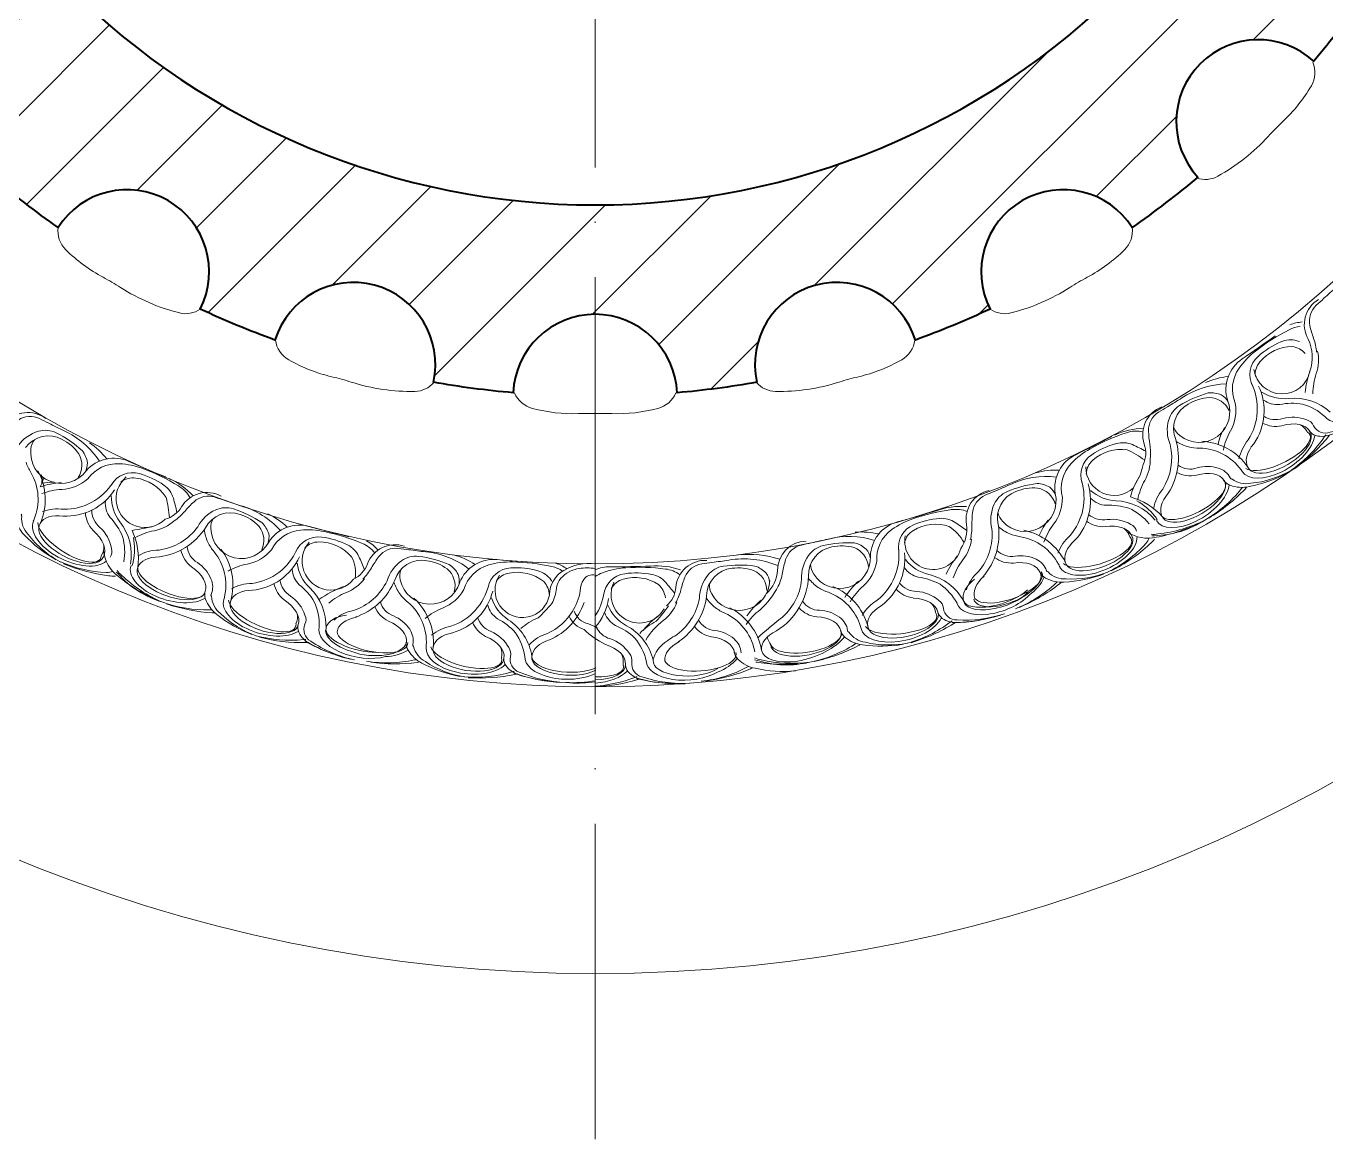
# Model space of a CAD drawing. Header units: millimetres. Extents: x 542654 to 551203, y 315718 to 321804.
# Drawn here: x 546216.9 to 546574, y 319165.1 to 319470.8 of the extents above; entities that cross this region are included whole.
import ezdxf

# ---------------------------------------------------------------- set-up
doc = ezdxf.new("R2010")
doc.units = ezdxf.units.MM
doc.linetypes.add('ACAD_ISO04W100', pattern=[30, 24, -3, 0, -3])
doc.layers.add('cad-block.com', color=250, linetype='Continuous')

msp = doc.modelspace()

# ---------------------------------------------------------------- hatches: boundary and pattern name
at = {"layer": 'cad-block.com', "lineweight": 15, "true_color": 0x000000}
h = msp.add_hatch(dxfattribs=at)
h.set_pattern_fill('ANSI31', color=18, scale=150, style=0)
h.set_pattern_definition([(45, (-1126099.823, -80341.507), (-13.25825215, 13.25825215), [])])
edge = h.paths.add_edge_path()
edge.add_arc((546630.89, 319626.77), 22.54, 180, 267.4934)
edge.add_arc((546370.37, 319627.14), 260.54, 350.0929, 354.9598, ccw=False)
edge.add_arc((546622.11, 319560.32), 22.54, 77.4026, 252.7016)
edge.add_arc((546369.93, 319628.13), 261.23, 335.0549, 340.0042, ccw=False)
edge.add_arc((546596.02, 319498.15), 22.54, 61.4709, 238.5379)
edge.add_arc((546373.41, 319626.62), 257.43, 319.9958, 324.9905, ccw=False)
edge.add_arc((546555.37, 319444.52), 22.54, 47.4916, 222.4785)
edge.add_arc((546373.22, 319626.77), 257.67, 304.9273, 309.9719, ccw=False)
edge.add_arc((546501.79, 319403.31), 22.54, 32.764, 207.0672)
edge.add_arc((546373.22, 319626.77), 257.67, 289.958, 294.9039, ccw=False)
edge.add_arc((546439.65, 319377.86), 22.54, 17.3263, 192.5624)
edge.add_arc((546373.22, 319626.77), 257.67, 275.0131, 279.9308, ccw=False)
edge.add_arc((546373.22, 319369.1), 22.54, 2.5066, 90)
edge.add_arc((546373.22, 319369.1), 22.54, 90, 177.4934)
edge.add_arc((546373.22, 319626.77), 257.67, 260.0692, 264.9869, ccw=False)
edge.add_arc((546306.78, 319377.86), 22.54, 347.4376, 522.6737)
edge.add_arc((546373.22, 319626.77), 257.67, 245.0961, 250.042, ccw=False)
edge.add_arc((546244.64, 319403.31), 22.54, 332.9328, 507.236)
edge.add_arc((546373.22, 319626.77), 257.67, 230.0281, 235.0727, ccw=False)
edge.add_arc((546191.06, 319444.52), 22.54, 317.5215, 492.5084)
edge.add_arc((546373.02, 319626.62), 257.43, 215.0095, 220.0042, ccw=False)
edge.add_arc((546150.41, 319498.15), 22.54, 301.4621, 478.5291)
edge.add_arc((546376.5, 319628.13), 261.23, 199.9958, 204.9451, ccw=False)
edge.add_arc((546124.32, 319560.32), 22.54, 287.2984, 462.5974)
edge.add_arc((546376.06, 319627.14), 260.54, 185.0402, 189.9071, ccw=False)
edge.add_arc((546115.54, 319626.77), 22.54, 272.5066, 360)
edge.add_arc((546115.54, 319626.77), 22.54, 0, 87.4934)
edge.add_arc((546376.06, 319626.4), 260.54, 170.0929, 174.9598, ccw=False)
edge.add_arc((546124.32, 319693.22), 22.54, 257.4026, 432.7016)
edge.add_arc((546376.5, 319625.41), 261.23, 155.0549, 160.0042, ccw=False)
edge.add_arc((546150.41, 319755.38), 22.54, 241.4709, 418.5379)
edge.add_arc((546373.02, 319626.92), 257.43, 139.9958, 144.9905, ccw=False)
edge.add_arc((546191.06, 319809.02), 22.54, 227.4916, 402.4785)
edge.add_arc((546373.22, 319626.77), 257.67, 124.9273, 129.9719, ccw=False)
edge.add_arc((546244.64, 319850.23), 22.54, 212.764, 387.0672)
edge.add_arc((546373.22, 319626.77), 257.67, 109.958, 114.9039, ccw=False)
edge.add_arc((546306.78, 319875.68), 22.54, 197.3263, 372.5624)
edge.add_arc((546373.22, 319626.77), 257.67, 95.0131, 99.9308, ccw=False)
edge.add_arc((546373.22, 319884.44), 22.54, 182.5066, 270)
edge.add_arc((546373.22, 319884.44), 22.54, 270, 357.4934)
edge.add_arc((546373.22, 319626.77), 257.67, 80.0692, 84.9869, ccw=False)
edge.add_arc((546439.65, 319875.68), 22.54, 167.4376, 342.6737)
edge.add_arc((546373.22, 319626.77), 257.67, 65.0961, 70.042, ccw=False)
edge.add_arc((546501.79, 319850.23), 22.54, 152.9328, 327.236)
edge.add_arc((546373.22, 319626.77), 257.67, 50.0281, 55.0727, ccw=False)
edge.add_arc((546555.37, 319809.02), 22.54, 137.5215, 312.5084)
edge.add_arc((546373.41, 319626.92), 257.43, 35.0095, 40.0042, ccw=False)
edge.add_arc((546596.02, 319755.38), 22.54, 121.4621, 298.5291)
edge.add_arc((546369.93, 319625.41), 261.23, 19.9958, 24.9451, ccw=False)
edge.add_arc((546622.11, 319693.22), 22.54, 107.2984, 282.5974)
edge.add_arc((546370.37, 319626.4), 260.54, 5.0402, 9.9071, ccw=False)
edge.add_arc((546630.89, 319626.77), 22.54, 92.5066, 180)
edge = h.paths.add_edge_path(flags=17)
edge.add_arc((546373.22, 319626.77), 205.1, 180, 270)
edge.add_arc((546373.22, 319626.77), 205.1, 270, 360)
edge.add_arc((546373.22, 319626.77), 205.1, 0, 90)
edge.add_arc((546373.22, 319626.77), 205.1, 90, 180)

# ---------------------------------------------------------------- linework, layer by layer
at = {"layer": 'cad-block.com', "color": 18, "linetype": 'ACAD_ISO04W100', "lineweight": 15, "ltscale": 5, "true_color": 0x000000}
msp.add_lwpolyline([(546373.22, 319852.12), (546373.22, 319165.14)], dxfattribs=at)
at = {"layer": 'cad-block.com', "color": 18, "lineweight": 40, "true_color": 0x000000}
for points in [[(546168.12, 319626.77, 0.414214), (546373.22, 319421.67, 0.414214), (546578.31, 319626.77, 0.414214), (546373.22, 319831.87, 0.414214), (546168.12, 319626.77)], [(546608.35, 319626.77, 0.401457), (546629.9, 319604.25, -0.021239), (546627.02, 319582.32, 0.959795), (546615.41, 319538.8, -0.021599), (546606.79, 319517.96, 0.974726), (546584.26, 319478.93, -0.021797), (546570.6, 319461.13, 0.957182), (546538.75, 319429.3, -0.022015), (546520.74, 319415.51, 0.951482), (546481.72, 319393.06, -0.021584), (546461.17, 319384.57, 0.959268), (546417.65, 319372.96, -0.021461), (546395.73, 319370.08, 0.401457), (546373.22, 319391.63, 0.401457), (546350.7, 319370.08, -0.021461), (546328.78, 319372.96, 0.959268), (546285.26, 319384.57, -0.021584), (546264.71, 319393.06, 0.951482), (546225.69, 319415.51, -0.022015), (546207.68, 319429.3, 0.957182)]]:
    msp.add_lwpolyline(points, format="xyb", dxfattribs=at)
at = {"layer": 'cad-block.com', "color": 18, "lineweight": 15, "true_color": 0x000000}
for points in [[(546570.39, 319460.89, -0.235986), (546569.95, 319454.4, -0.07141), (546562.01, 319444.46, 0.018971), (546558.11, 319440.5, -0.08082), (546544.25, 319429.55, -0.218698), (546538.51, 319429.1, 4.897117)], [(546225.69, 319415.51, 0.235986), (546227.79, 319409.36, 0.07141), (546238.04, 319401.8, -0.018971), (546242.84, 319398.99, 0.08082), (546259.06, 319392, 0.218698), (546264.71, 319393.06, -4.897117)], [(546520.74, 319415.51, -0.235986), (546518.64, 319409.36, -0.07141), (546508.39, 319401.8, 0.018971), (546503.6, 319398.99, -0.08082), (546487.38, 319392, -0.218698), (546481.72, 319393.06, 4.897117)], [(546588.15, 319405.2, 0.14286), (546576.87, 319399.19, -0.003114), (546573.41, 319396.03, 0.001263), (546571.31, 319394.13, 0.269297), (546569.54, 319388.53, 0.032055), (546570.57, 319384.99, -0.066973), (546571.4, 319381.2, -14.793123)], [(546569.57, 319376.04, 0.194003), (546569.05, 319384.83, -0.402427), (546571.9, 319395.73, 0.069687)], [(546549.04, 319367.22, -0.258136), (546550.1, 319376.83, -0.074156), (546554.62, 319381.55, -0.047841), (546563.84, 319387.39, -0.095913), (546566.92, 319388.26, -0.095913)], [(546567.42, 319389.52, 0.075703), (546564.07, 319388.75)], [(546285.39, 319384.52, 0.235986), (546289.02, 319379.13, 0.07141), (546300.87, 319374.48, -0.018971), (546306.23, 319373.01, 0.08082), (546323.71, 319370.45, 0.218698), (546328.9, 319372.94, -4.897117)], [(546461.04, 319384.52, -0.235986), (546457.41, 319379.13, -0.07141), (546445.56, 319374.48, 0.018971), (546440.2, 319373.01, -0.08082), (546422.72, 319370.45, -0.218698), (546417.53, 319372.94, 4.897117)], [(546546.93, 319368.03, -0.330572), (546550.93, 319379.38, 0.00887), (546560.02, 319385.74, -0.170453)], [(546566.71, 319384.14, 0.034218), (546565.95, 319384.39, 0.168169), (546561.55, 319384.05, 0.080639), (546555.31, 319380.03, 0.343741), (546553.86, 319371.86)], [(546568.27, 319380.84, 0.174124), (546564.7, 319382.79, 0.216881), (546555.83, 319378.58, 0.210677), (546554.56, 319374.54, 0.004601)], [(546571.64, 319381.52, -0.137047), (546571.3, 319375.34, 0.081294), (546570.37, 319369.8)], [(546547.12, 319374.53, 0.081084), (546540.84, 319372.86, 0.380747)], [(546351.08, 319370.05, 0.235986), (546355.98, 319365.77, 0.07141), (546368.63, 319364.36, -0.015641), (546373.22, 319364.36, -0.015641)], [(546395.35, 319370.05, -0.235986), (546390.45, 319365.77, -0.07141), (546377.8, 319364.36, 0.015641), (546373.22, 319364.36, 0.015641)], [(546546.6, 319372.51, 0.14286), (546534.4, 319368.68, -0.003114), (546530.41, 319366.21, 0.001263), (546528, 319364.74, 0.269297), (546525.22, 319359.56, 0.032055), (546525.58, 319355.9, -0.066973), (546525.69, 319352.01, -14.793123)], [(546531.15, 319355.84, -0.167679), (546530.77, 319362.63, -0.185084), (546533.7, 319366.55, -0.066584), (546541.63, 319370.04, -0.127223), (546545.21, 319369.49, -0.13935), (546547.05, 319367.61, -1.947991)], [(546553.52, 319372.6, 0.042276), (546553.52, 319372.6, -0.260309), (546552.63, 319357.19, 0.123631), (546550.07, 319351.92)], [(546555.47, 319371.91, -0.266872), (546554.13, 319356.08), (546554.13, 319356.08)], [(546532.69, 319357.27, -0.381697), (546536.12, 319366.97, -0.122512), (546541.93, 319368.78, -0.285423), (546547.34, 319365.19, -0.437676)], [(546549.04, 319367.22, -0.172942), (546547.72, 319359.61, 0.080911), (546545.79, 319354.36)], [(546567.53, 319366.97, 0.097391), (546561.26, 319366.84, -0.177785), (546556.81, 319368.08, -52748.141496)], [(546575.14, 319364.78, 0.211881), (546563.73, 319368.5, 0.145453)], [(546573.63, 319363.57, 0.115094), (546567.53, 319366.97, 0.113469)], [(546567.53, 319366.97, 0.000004), (546567.53, 319366.97, 0.000004)], [(546569.33, 319368.62, 0.000004), (546569.33, 319368.62, 0.000004)], [(546206.15, 319359, 0.191456), (546211.11, 319361.71, -0.402427), (546222.31, 319363, 0.069687)], [(546237.03, 319351.29, 0.14286), (546227.33, 319359.63, -0.003114), (546223.13, 319361.71, 0.001263), (546220.6, 319362.98, 0.269297), (546214.74, 319362.6, 0.032055), (546211.82, 319360.35, -0.066973), (546208.58, 319358.21, -14.793123)], [(546523.74, 319350.37, 0.191456), (546524.05, 319356.01, -0.402427), (546528.87, 319366.2, 0.069687)], [(546568.69, 319362.64, 0.167244), (546562.1, 319363.01, -0.221723), (546556.85, 319363.64, -0.21466)], [(546570.55, 319361.03, 0.37953), (546575.14, 319359.24, 0.093177), (546586.88, 319365.08)], [(546214.72, 319355.59, -0.167679), (546220.29, 319359.51, -0.185084), (546225.15, 319359.09, -0.066584), (546232.31, 319354.2, -0.127223), (546233.73, 319350.87, -0.13935), (546233.11, 319348.32, -1.947991)], [(546501.56, 319341.32, -0.258136), (546504.01, 319350.67, -0.074156), (546509.17, 319354.69, -0.047841), (546519.14, 319359.12, -0.127083), (546523.67, 319359.4, -0.095913)], [(546523.82, 319360.35, 0.105571), (546515.95, 319358.45, 0.829552)], [(546533.81, 319358.31, -0.148154), (546532.13, 319360.58, -0.438262)], [(546546.1, 319360.52, 0.090245), (546544.33, 319355.89)], [(546561.81, 319361.01, 0.165719), (546561.81, 319361.01, -0.184944), (546556.54, 319361.79)], [(546568.92, 319359.21, 0.150462), (546566.94, 319361.3, -1140.797871)], [(546568.69, 319362.64, -0.243056), (546570.55, 319361.03, -0.467619)], [(546569.36, 319359.66, 0.154889), (546571.15, 319358.31, 0.162419), (546575.69, 319358.72, 0.070806), (546583.52, 319362.83, 0.039582)], [(546569.45, 319359.61, 0.0002), (546569.45, 319359.61, 0.0002)], [(546216.75, 319355.04, -0.381697), (546226.79, 319357.26, -0.122512), (546231.4, 319353.29, -0.285423), (546231.21, 319346.79, -0.437676)], [(546218.22, 319354.64, -0.148154), (546219.25, 319357.27, -0.438262)], [(546239.03, 319351.92, 0.081084), (546234.29, 319356.36, 0.380747)], [(546499.6, 319342.43, -0.330572), (546505.21, 319353.07, 0.00887), (546515.12, 319358.04, -0.170453)], [(546524.44, 319354.03, 0.014065), (546520.79, 319355.84, 0.168169), (546516.39, 319356.14, 0.080639), (546509.63, 319353.08, 0.343741), (546507, 319345.21)], [(546531.15, 319355.84, -0.203444), (546529.13, 319343.64, 0.142365), (546526.65, 319338.26)], [(546532.69, 319357.27, -0.220912), (546530.62, 319342.51), (546530.62, 319342.51)], [(546552.53, 319349.63, 0.231733), (546539.9, 319356.77, -0.066571), (546539.9, 319356.77)], [(546573.95, 319358.53, -0.024119), (546573.57, 319358.03, -0.09277), (546564.27, 319348.72)], [(546575.1, 319358.62, -0.020284), (546574.61, 319358, -0.065325), (546565.27, 319349.22, -0.065451)], [(546524.17, 319351.55, 0.050218), (546519.32, 319354.45, 0.216881), (546509.93, 319351.57, 0.210677), (546508.09, 319347.75, 0.004601)], [(546550.65, 319348.9, 0.234103), (546539.25, 319354.88, -0.067828), (546536.17, 319355.25, -0.067828)], [(546219.13, 319335.38, 0.234103), (546218.18, 319348.21, -0.067828), (546216.87, 319351.03, -0.067828)], [(546220.74, 319334.16, 0.231733), (546220.13, 319348.67, -0.066571), (546220.13, 319348.67)], [(546233.41, 319348.64, -0.330572), (546245.15, 319351.24, 0.00887), (546255.36, 319346.89, -0.170453)], [(546233.83, 319346.42, -0.258136), (546242.55, 319350.6, -0.074156), (546248.94, 319349.26, -0.047841), (546258.77, 319344.51, -0.127083), (546261.92, 319341.24, -0.095913)], [(546500.73, 319348.84, 0.081084), (546494.28, 319348.1, 0.380747)], [(546525.69, 319352.04, -0.137047), (546524.21, 319346.03, 0.081294), (546522.27, 319340.76)], [(546544.37, 319349.39, 0.150244), (546538.58, 319349.43, -0.25156), (546533.36, 319350.23, -0.21133)], [(546544.37, 319349.39, -0.207831), (546547.69, 319346.68, -0.467619)], [(546547.69, 319346.68, 0.375012), (546548.13, 319346.41, 0.214877), (546553.33, 319345.23, 0.107511), (546564.36, 319348.77, 0.071007)], [(546551, 319348.39, 0.076886), (546550.65, 319348.9, 0.711485)], [(546226.59, 319345.38, 0.07743), (546220.77, 319344.22)], [(546221.17, 319345.17, 0.120962), (546221.08, 319347.58, -1.326627)], [(546221.17, 319345.17, -0.07015), (546224.58, 319345.51, -19.622148)], [(546233.83, 319346.42, -0.172942), (546226.67, 319343.52, 0.080911), (546221.2, 319342.38)], [(546240.77, 319345.46, 0.042276), (546240.77, 319345.46, -0.260309), (546227.22, 319338.08, 0.123631), (546221.38, 319337.46)], [(546258.32, 319337.19, 0.014065), (546257.34, 319341.14, 0.168169), (546254.73, 319344.7, 0.080639), (546248.02, 319347.87, 0.343741), (546240.32, 319344.78)], [(546256.26, 319335.79, 0.050218), (546255.33, 319341.36, 0.216881), (546247.06, 319346.66, 0.210677), (546242.96, 319345.6, 0.004601)], [(546262.74, 319341.74, 0.105571), (546256.2, 319346.51, 0.829552)], [(546499.91, 319346.91, 0.14286), (546487.29, 319344.9, -0.003114), (546482.98, 319343.04, 0.001263), (546480.38, 319341.93, 0.269297), (546476.88, 319337.22, 0.032055), (546476.7, 319333.54, -0.066973), (546476.25, 319329.68, -14.793123)], [(546482.21, 319332.67, -0.167679), (546482.82, 319339.45, -0.185084), (546486.29, 319342.89, -0.066584), (546494.64, 319345.19, -0.127223), (546498.1, 319344.12, -0.13935), (546499.65, 319342, -1.947991)], [(546506.78, 319345.99, 0.042276), (546506.78, 319345.99, -0.260309), (546503.65, 319330.88, 0.123631), (546500.35, 319326.03)], [(546508.61, 319345.03, -0.266872), (546504.98, 319329.56), (546504.98, 319329.56)], [(546538.41, 319347.46, 0.132314), (546538.41, 319347.46, -0.187603), (546533.02, 319348.21)], [(546545.86, 319346.07, 0.160145), (546547.68, 319344.67, 0.142486), (546552.86, 319344.31, 0.07532), (546563.32, 319348.07, 0.065451)], [(546241.21, 319343.44, -0.266872), (546227.07, 319336.21), (546227.07, 319336.21)], [(546255.07, 319335.35, 0.191456), (546259.58, 319338.76, -0.402427), (546270.47, 319341.67, 0.069687)], [(546286.74, 319332.23, 0.14286), (546275.93, 319339.06, -0.003114), (546271.47, 319340.51, 0.001263), (546268.79, 319341.39, 0.269297), (546263.04, 319340.17, 0.032055), (546260.48, 319337.52, -0.066973), (546257.59, 319334.93, -14.793123)], [(546473.64, 319327.32, 0.193724), (546475.21, 319333.88, -0.402427), (546481.46, 319343.25, 0.069687)], [(546483.94, 319333.86, -0.381697), (546488.75, 319342.96, -0.122512), (546494.75, 319343.9, -0.285423), (546499.59, 319339.56, -0.437676)], [(546529.02, 319336.05, 0.145453), (546520.23, 319341.47, 0.145453)], [(546551.03, 319344.1, -0.020326), (546550.7, 319343.68, -0.093407), (546540.73, 319335.13)], [(546552.17, 319344.18, -0.01773), (546551.74, 319343.65, -0.065459), (546541.75, 319335.65, -0.065459)], [(546214.19, 319337.95, 0.160145), (546213.97, 319335.66, 0.142486), (546216.39, 319331.07, 0.07532), (546225.12, 319324.18, 0.065451)], [(546240.33, 319327.32, 0.167244), (546237.16, 319333.11, -0.221723), (546234.92, 319337.9, -0.21466)], [(546243.39, 319330.59, 0.097391), (546239.97, 319335.85, -0.177785), (546238.67, 319340.28, -52748.141496)], [(546264.04, 319333.23, -0.167679), (546268.98, 319337.92, -0.185084), (546273.85, 319338.21, -0.066584), (546281.65, 319334.42, -0.127223), (546283.54, 319331.33, -0.13935), (546283.3, 319328.72, -1.947991)], [(546450.55, 319323.75, -0.258136), (546454.69, 319332.49, -0.074156), (546460.5, 319335.48, -0.047841), (546471.12, 319337.99, -0.121634), (546475.39, 319337.51, -0.095913)], [(546475.2, 319338.84, 0.10758), (546466.97, 319337.68)], [(546501.56, 319341.32, -0.172942), (546499.15, 319333.98, 0.080911), (546496.47, 319329.07)], [(546519.82, 319338.37, 0.097391), (546513.59, 319339.17, -0.177785), (546509.38, 319341.04, -52748.141496)], [(546527.02, 319335.11, 0.211881), (546516.28, 319340.45, 0.145453)], [(546525.36, 319334.13, 0.115094), (546519.82, 319338.37, 0.113469)], [(546519.82, 319338.37, 0.000004), (546519.82, 319338.37, 0.000004)], [(546521.04, 319339.79, 0.000004), (546521.04, 319339.79, 0.000004)], [(546526.92, 319336.22, 0.091119), (546521.98, 319340.45, 0.091119)], [(546215.68, 319336.72, 0.375012), (546215.68, 319336.19, 0.214877), (546217.43, 319331.16, 0.107511), (546226.27, 319323.67, 0.071007)], [(546218.88, 319334.81, 0.076886), (546219.13, 319335.38, 0.711485)], [(546235.3, 319332.3, 0.165719), (546235.3, 319332.3, -0.184944), (546233.18, 319337.19)], [(546245.55, 319322.98, 0.211881), (546242.68, 319334.63, 0.145453)], [(546257.61, 319334.94, -0.137047), (546252.07, 319332.19, 0.081294), (546246.79, 319330.26)], [(546266.13, 319332.98, -0.381697), (546275.74, 319336.64, -0.122512), (546280.88, 319333.38, -0.285423), (546281.64, 319326.93, -0.437676)], [(546267.64, 319332.8, -0.148154), (546268.28, 319335.56, -0.438262)], [(546288.62, 319333.14, 0.081084), (546283.29, 319336.85, 0.380747)], [(546448.83, 319325.21, -0.330572), (546456.3, 319334.63, 0.00887), (546466.97, 319337.68, -0.170453)], [(546475.32, 319332.3, -0.013663), (546472.14, 319334.47, 0.168169), (546467.86, 319335.58, 0.080639), (546460.66, 319333.82, 0.343741), (546456.62, 319326.57)], [(546485.19, 319334.73, -0.148154), (546483.86, 319337.21, -0.438262)], [(546497.67, 319335.12, 0.06466), (546495.16, 319330.85)], [(546513.29, 319333.31, 0.165719), (546513.29, 319333.31, -0.184944), (546508.18, 319334.85)], [(546520.33, 319333.92, 0.167244), (546513.87, 319335.25, -0.221723), (546508.77, 319336.64, -0.21466)], [(546519.41, 319331.8, 0.19572), (546527.33, 319330.4, 0.063787), (546539.8, 319334.5, 0.065451)], [(546525.94, 319331.24, 0.084136), (546527.8, 319331.32, 0.090657), (546540.73, 319335.13)], [(546526.14, 319330.77, 0.018668), (546526.83, 319330.82, 0.138496), (546540.73, 319335.13)], [(546527.59, 319335.21, 0.086243), (546526.92, 319336.22)], [(546247.56, 319322.07, 0.145453), (546246.01, 319332.28, 0.145453)], [(546264.04, 319333.23, -0.203444), (546253.42, 319326.89, 0.142365), (546247.72, 319325.3)], [(546266.13, 319332.98, -0.220912), (546253.53, 319325.02), (546253.53, 319325.02)], [(546283.54, 319329.08, -0.330572), (546294.78, 319333.36, 0.00887), (546305.51, 319330.55, -0.170453)], [(546284.28, 319326.94, -0.258136), (546292.3, 319332.35, -0.074156), (546298.82, 319331.96, -0.047841), (546309.24, 319328.69, -0.121634), (546312.66, 319326.11, -0.095913)], [(546451.12, 319331.3, 0.081084), (546444.64, 319331.77, 0.380747)], [(546474.54, 319328.92, 0.125843), (546470.43, 319333.37, 0.216881), (546460.67, 319332.28, 0.210677), (546458.16, 319328.87, 0.004601)], [(546482.21, 319332.67, -0.203444), (546478.43, 319320.89, 0.142365), (546475.19, 319315.94)], [(546483.94, 319333.86, -0.220912), (546479.74, 319319.56), (546479.74, 319319.56)], [(546500.49, 319322.97, 0.234103), (546490.07, 319330.54, -0.067828), (546487.08, 319331.36, -0.067828)], [(546502.45, 319323.41, 0.231733), (546490.99, 319332.32, -0.066571), (546490.99, 319332.32)], [(546520.06, 319330.5, 0.150462), (546518.4, 319332.86, -1140.797871)], [(546520.33, 319333.92, -0.243056), (546521.94, 319332.06, -0.467619)], [(546520.64, 319330.82, 0.0002), (546520.64, 319330.82, 0.0002)], [(546237.54, 319325.31, 0.150462), (546238.26, 319328.1, -1140.797871)], [(546240.33, 319327.32, -0.243056), (546239.95, 319324.89, -0.467619)], [(546243.73, 319323.62, 0.115094), (546243.39, 319330.59, 0.113469)], [(546243.39, 319330.59, 0.000004), (546243.39, 319330.59, 0.000004)], [(546245.26, 319330.58, 0.000004), (546245.26, 319330.58, 0.000004)], [(546246.34, 319323.78, 0.091119), (546246.37, 319330.29, 0.091119)], [(546267.67, 319318.98, 0.150244), (546263.95, 319323.43, -0.25156), (546261.18, 319327.92, -0.21133)], [(546271.35, 319313.87, 0.234103), (546268.54, 319326.44, -0.067828), (546266.83, 319329.03, -0.067828)], [(546273.12, 319312.91, 0.231733), (546270.4, 319327.17, -0.066571), (546270.4, 319327.17)], [(546309.83, 319321.47, 0.012713), (546308.32, 319325.14, 0.168169), (546305.21, 319328.28, 0.080639), (546298.11, 319330.45, 0.343741), (546290.94, 319326.27)], [(546307.25, 319319.09, 0.164489), (546306.29, 319325.07, 0.216881), (546297.34, 319329.11, 0.210677), (546293.44, 319327.46, 0.004601)], [(546306.85, 319318.88, 0.191456), (546310.65, 319323.07, -0.402427), (546320.82, 319327.94, 0.069687)], [(546338.55, 319321.67, 0.14286), (546326.67, 319326.38, -0.003114), (546322.02, 319326.98, 0.001263), (546319.21, 319327.35, 0.269297), (546313.8, 319325.09, 0.032055), (546311.77, 319322.01, -0.066973), (546309.4, 319318.93, -14.793123)], [(546313.54, 319326.83, 0.106907), (546310.43, 319329.4)], [(546420.27, 319314.96, 0.20607), (546423.27, 319321.31, -0.402427), (546431.16, 319329.37, 0.069687)], [(546449.97, 319329.55, 0.14286), (546437.19, 319329.91, -0.003114), (546432.61, 319328.88, 0.001263), (546429.85, 319328.27, 0.269297), (546425.54, 319324.28, 0.032055), (546424.68, 319320.7, -0.066973), (546423.52, 319316.99, -14.793123)], [(546429.93, 319318.83, -0.167679), (546431.79, 319325.38, -0.185084), (546435.83, 319328.12, -0.066584), (546444.47, 319328.84, -0.127223), (546447.67, 319327.15, -0.13935), (546448.8, 319324.78, -1.947991)], [(546431.86, 319319.68, -0.381697), (546438.26, 319327.73, -0.122512), (546444.34, 319327.55, -0.285423), (546448.28, 319322.39, -0.437676)], [(546456.54, 319327.38, 0.042276), (546456.54, 319327.38, -0.260309), (546450.68, 319313.11, 0.123631), (546446.53, 319308.95)], [(546476.58, 319329.9, -0.137047), (546474.24, 319324.18, 0.081294), (546471.56, 319319.24)], [(546525.4, 319330.17, -0.075445), (546524.49, 319328.66, -0.09277), (546513.93, 319320.8)], [(546526.85, 319329.91, -0.0553), (546525.51, 319328.47, -0.065325), (546514.99, 319321.15, -0.065451)], [(546240.74, 319321.02, -0.075445), (546239, 319320.74, -0.09277), (546226.17, 319323.72)], [(546238.11, 319326.65, 0.19572), (546242.16, 319319.7, 0.063787), (546253.35, 319312.84, 0.065451)], [(546238.16, 319325.08, 0.0002), (546238.15, 319325.08, 0.0002)], [(546246, 319322.62, 0.086243), (546246.34, 319323.78)], [(546262.35, 319322.28, 0.132314), (546262.35, 319322.28, -0.187603), (546259.43, 319326.88)], [(546284.28, 319326.94, -0.172942), (546277.63, 319323.03, 0.080911), (546272.37, 319321.11)], [(546291.29, 319327.01, 0.042276), (546291.29, 319327.01, -0.260309), (546278.96, 319317.73, 0.123631), (546273.27, 319316.27)], [(546292.02, 319325.07, -0.266872), (546279.08, 319315.86), (546279.08, 319315.86)], [(546316.06, 319318.46, -0.167679), (546320.05, 319323.97, -0.185084), (546324.78, 319325.16, -0.066584), (546333.14, 319322.88, -0.127223), (546335.57, 319320.2, -0.13935), (546335.82, 319317.58, -1.947991)], [(546318.16, 319318.6, -0.381697), (546326.93, 319323.97, -0.122512), (546332.58, 319321.71, -0.285423), (546334.52, 319315.52, -0.437676)], [(546340.24, 319322.91, 0.081084), (546334.31, 319325.57, 0.380747)], [(546335.99, 319317.98, -0.330572), (546346.25, 319324.27, 0.00887), (546357.31, 319323.48, -0.170453)], [(546337.11, 319316.02, -0.258136), (546344, 319322.81, -0.074156), (546350.48, 319323.63, -0.047841), (546361.32, 319322.35, -0.095913), (546364.26, 319321.09, -0.095913)], [(546392.85, 319311.59, 0.191456), (546395.38, 319316.64, -0.402427), (546403.87, 319324.06, 0.069687)], [(546423.4, 319322.64, 0.138787), (546409.92, 319324.13, -0.003114), (546405.28, 319323.46, 0.001263), (546402.48, 319323.07, 0.269297), (546397.87, 319319.43, 0.032055), (546396.74, 319315.92, -0.066973), (546395.29, 319312.32, -14.793123)], [(546423.92, 319324.42, 0.089468), (546412.43, 319325.61, 0.380747)], [(546450.55, 319323.75, -0.172942), (546446.82, 319316.99, 0.080911), (546443.29, 319312.66)], [(546458.16, 319326.1, -0.266872), (546451.74, 319311.57), (546451.74, 319311.57)], [(546488.17, 319323.33, 0.132314), (546488.17, 319323.33, -0.187603), (546482.95, 319324.85)], [(546494.35, 319324.36, 0.150244), (546488.62, 319325.24, -0.25156), (546483.57, 319326.8, -0.21133)], [(546494.35, 319324.36, -0.207831), (546497.23, 319321.2, -0.467619)], [(546241.47, 319319.76, -0.0553), (546239.51, 319319.84, -0.065325), (546227.13, 319323.14, -0.065451)], [(546241.67, 319320.85, 0.018668), (546242.15, 319320.35, 0.138496), (546254.43, 319312.54)], [(546241.9, 319321.31, 0.084136), (546243.17, 319319.94, 0.090657), (546254.43, 319312.54)], [(546296.05, 319312.68, 0.097391), (546291.9, 319317.38, -0.177785), (546289.96, 319321.57, -52748.141496)], [(546319.68, 319318.7, -0.148154), (546319.8, 319321.52, -0.438262)], [(546361.49, 319318.02, 0.034218), (546361.07, 319318.69, 0.168169), (546357.43, 319321.2, 0.080639), (546350.06, 319322.02, 0.343741), (546343.78, 319316.59)], [(546360.63, 319314.48, 0.174124), (546359.09, 319318.25, 0.216881), (546349.55, 319320.56, 0.210677), (546346.01, 319318.22, 0.004601)], [(546360.63, 319314.66, -0.258272), (546364.57, 319321.28, -0.163631), (546373.22, 319323.07, 1.063729)], [(546361.32, 319312.18, 0.100511), (546362.57, 319316.33, -0.161914), (546363.81, 319319.14, -0.175038), (546368.86, 319321.83, -0.071203), (546373.22, 319321.83, 0.071203)], [(546365.44, 319321.75, 0.075703), (546362.36, 319323.26)], [(546368.27, 319312.64, 0.098759), (546369.06, 319315.73, -0.132207), (546370.06, 319318.77, -0.326934), (546373.22, 319319.95, -3.000673)], [(546373.22, 319321.44, -0.105415), (546377.33, 319322.3, 0.00887), (546388.43, 319322.47)], [(546373.22, 319319.64, -0.056337), (546375.22, 319320.66, -0.074156), (546381.6, 319322.03, -0.047841), (546392.51, 319321.68, -0.121634), (546396.51, 319320.11)], [(546395.09, 319315.09, -0.013663), (546392.58, 319318.01, 0.168169), (546388.74, 319320.2, 0.080639), (546381.32, 319320.39, 0.343741), (546375.53, 319314.44)], [(546396.67, 319321.43, 0.10758), (546388.43, 319322.47)], [(546401.83, 319313.65, -0.167679), (546404.19, 319320.03, -0.185084), (546408.43, 319322.45, -0.066584), (546417.1, 319322.49, -0.127223), (546420.16, 319320.56, -0.13935), (546421.1, 319318.1, -1.947991)], [(546403.81, 319314.35, -0.381697), (546410.82, 319321.87, -0.122512), (546416.87, 319321.22, -0.285423), (546420.4, 319315.77, -0.437676)], [(546433.25, 319320.3, -0.148154), (546432.39, 319322.99, -0.438262)], [(546467.95, 319317.48, 0.097391), (546461.98, 319319.42, -0.177785), (546458.18, 319322.03, -52748.141496)], [(546474.43, 319312.94, 0.211881), (546464.85, 319320.18, 0.145453)], [(546495.33, 319320.86, 0.160145), (546496.93, 319319.21, 0.142486), (546502, 319318.1, 0.07532), (546512.89, 319320.29, 0.065451)], [(546497.23, 319321.2, 0.375012), (546497.63, 319320.86, 0.214877), (546502.6, 319318.94, 0.107511), (546514.03, 319320.84, 0.071007)], [(546500.76, 319322.41, 0.076886), (546500.49, 319322.97, 0.711485)], [(546267.67, 319318.98, -0.207831), (546267.74, 319314.7, -0.467619)], [(546287.8, 319313.19, 0.165719), (546287.8, 319313.19, -0.184944), (546284.99, 319317.72)], [(546293.5, 319308.99, 0.167244), (546289.51, 319314.26, -0.221723), (546286.61, 319318.67, -0.21466)], [(546299.3, 319305.46, 0.211881), (546294.76, 319316.57, 0.145453)], [(546309.81, 319318.95, -0.137047), (546304.87, 319315.22, 0.081294), (546300.04, 319312.34)], [(546316.06, 319318.46, -0.203444), (546306.79, 319310.26, 0.142365), (546301.49, 319307.65)], [(546318.16, 319318.6, -0.220912), (546307.25, 319308.44), (546307.25, 319308.44)], [(546343.99, 319317.38, 0.042276), (546343.99, 319317.38, -0.260309), (546333.59, 319305.97, 0.123631), (546328.27, 319303.49)], [(546392.5, 319313.78, 0.174124), (546390.64, 319317.4, 0.216881), (546380.94, 319318.89, 0.210677), (546377.62, 319316.26, 0.004601)], [(546405.25, 319314.85, -0.148154), (546404.61, 319317.6, -0.438262)], [(546423.52, 319316.99, -0.093472), (546418.52, 319310.49, 0.080911), (546414.66, 319306.45)], [(546429.93, 319318.83, -0.203444), (546424.04, 319307.96, 0.026432), (546417.91, 319302.81)], [(546431.86, 319319.68, -0.248077), (546423, 319304.71), (546423, 319304.71)], [(546446.1, 319305.91, 0.234103), (546437.27, 319315.28, -0.067828), (546434.48, 319316.64, -0.067828)], [(546448.11, 319305.99, 0.231733), (546438.5, 319316.86, -0.066571), (546438.5, 319316.86)], [(546445.58, 319318.38, 0.07743), (546441.8, 319313.82)], [(546467.63, 319313.02, 0.167244), (546461.52, 319315.51, -0.221723), (546456.77, 319317.82, -0.21466)], [(546472.61, 319312.29, 0.115094), (546467.95, 319317.48, 0.113469)], [(546467.95, 319317.48, 0.000004), (546467.95, 319317.48, 0.000004)], [(546470.19, 319318.47, 0.000004), (546470.19, 319318.47, 0.000004)], [(546500.16, 319318.15, -0.020326), (546499.78, 319317.79, -0.093407), (546488.66, 319310.78)], [(546501.3, 319318.07, -0.01773), (546500.79, 319317.61, -0.065459), (546489.75, 319311.15, -0.065459)], [(546492.47, 319314.53, 0.129223), (546496.58, 319319.41, -1.651741)], [(546266.09, 319315.7, 0.160145), (546266.2, 319313.4, 0.142486), (546269.27, 319309.22, 0.07532), (546278.91, 319303.67, 0.065451)], [(546267.74, 319314.7, 0.375012), (546267.82, 319314.18, 0.214877), (546270.28, 319309.46, 0.107511), (546280.12, 319303.33, 0.071007)], [(546271.19, 319313.27, 0.076886), (546271.35, 319313.87, 0.711485)], [(546326.83, 319300.78, 0.234103), (546321.73, 319312.61, -0.067828), (546319.58, 319314.84, -0.067828)], [(546328.74, 319300.16, 0.231733), (546323.43, 319313.67, -0.066571), (546323.43, 319313.67)], [(546337.11, 319316.02, -0.172942), (546331.3, 319310.94, 0.080911), (546326.49, 319308.08)], [(546345.07, 319315.61, -0.266872), (546334.06, 319304.16), (546334.06, 319304.16)], [(546375.67, 319315.24), (546375.67, 319315.24, -0.110236), (546373.22, 319308.8, -0.110236)], [(546376.9, 319313.58, -0.139443), (546373.22, 319305.67, -0.139443)], [(546401.83, 319313.65, -0.203444), (546395.1, 319303.27, 0.053766), (546393.17, 319302.07)], [(546403.81, 319314.35, -0.220912), (546396.02, 319301.64), (546396.02, 319301.64)], [(546460.6, 319313.72, 0.165719), (546460.6, 319313.72, -0.184944), (546455.86, 319316.17)], [(546467.63, 319313.02, -0.243056), (546468.87, 319310.89, -0.467619)], [(546267.93, 319310.48, -0.020326), (546267.4, 319310.46, -0.093407), (546254.43, 319312.54)], [(546268.73, 319309.67, -0.01773), (546268.05, 319309.65, -0.065459), (546255.49, 319312.09, -0.065459)], [(546291.03, 319306.6, 0.150462), (546291.34, 319309.46, -1140.797871)], [(546297.4, 319305.83, 0.115094), (546296.05, 319312.68, 0.113469)], [(546296.05, 319312.68, 0.000004), (546296.05, 319312.68, 0.000004)], [(546298.47, 319312.38, 0.000004), (546298.47, 319312.38, 0.000004)], [(546316.42, 319307.38, 0.132314), (546316.42, 319307.38, -0.187603), (546312.7, 319311.36)], [(546322.26, 319305.12, 0.150244), (546317.78, 319308.8, -0.25156), (546314.23, 319312.71, -0.21133)], [(546351.31, 319304.17, 0.097391), (546346.36, 319308.03, -0.177785), (546343.69, 319311.79, -52748.141496)], [(546361.32, 319312.18, -0.02501), (546357.57, 319308.27, 0.086664), (546352.76, 319305.31)], [(546368.27, 319312.64, -0.195532), (546360.08, 319303.97, 0.142365), (546355.07, 319300.83)], [(546370.19, 319312.44, -0.205239), (546360.71, 319302.21), (546360.71, 319302.21)], [(546373.81, 319305.48, 0.068616), (546371.36, 319306.59, -0.25156), (546367.42, 319310.11)], [(546384.1, 319302.71, 0.097391), (546378.84, 319306.13, -0.177785), (546375.85, 319309.65, -52748.141496)], [(546393.38, 319311.55, -0.02501), (546389.98, 319307.33, 0.086664), (546385.45, 319303.97)], [(546395.67, 319312.45, -0.137047), (546391.92, 319307.53, 0.095998), (546387.14, 319302.16)], [(546416.94, 319299.51, 0.234103), (546408.86, 319309.54, -0.067828), (546406.19, 319311.11, -0.067828)], [(546418.95, 319299.43, 0.231733), (546410.22, 319311.02, -0.066571), (546410.22, 319311.02)], [(546434.06, 319308.55, 0.132314), (546434.06, 319308.55, -0.187603), (546429.21, 319311.01)], [(546440.33, 319308.42, 0.150244), (546434.86, 319310.35, -0.25156), (546430.19, 319312.81, -0.21133)], [(546466.74, 319309.7, 0.150462), (546465.54, 319312.32, -1140.797871)], [(546467.29, 319309.99, 0.154889), (546468.55, 319308.12, 0.162419), (546472.97, 319307.03, 0.070806), (546481.72, 319308.36, 0.039582)], [(546467.36, 319309.91, 0.0002), (546467.36, 319309.91, 0.0002)], [(546468.87, 319310.89, 0.37953), (546472.62, 319307.7, 0.093177), (546485.62, 319309.39)], [(546291.66, 319306.56, 0.154889), (546291.78, 319304.31, 0.162419), (546295.03, 319301.13, 0.070806), (546303.23, 319297.8, 0.039582)], [(546291.67, 319306.46, 0.0002), (546291.67, 319306.46, 0.0002)], [(546293.47, 319306.53, 0.37953), (546295.08, 319301.88, 0.093177), (546307.12, 319296.7)], [(546293.5, 319308.99, -0.243056), (546293.47, 319306.53, -0.467619)], [(546343.12, 319303.15, 0.165719), (546343.12, 319303.15, -0.184944), (546339.51, 319307.08)], [(546349.49, 319300.08, 0.167244), (546344.6, 319304.52, -0.221723), (546340.93, 319308.32, -0.21466)], [(546355.84, 319297.68, 0.211881), (546349.33, 319307.76, 0.145453)], [(546370.15, 319305.03, 0.132314), (546370.15, 319305.03, -0.187603), (546366.04, 319308.6)], [(546382.63, 319298.48, 0.167244), (546377.38, 319302.49, -0.221723), (546373.4, 319305.96, -0.21466)], [(546389.17, 319296.63, 0.211881), (546381.82, 319306.12, 0.145453)], [(546405.14, 319303.07, 0.132314), (546405.14, 319303.07, -0.187603), (546400.5, 319305.91)], [(546411.38, 319302.46, 0.150244), (546406.08, 319304.81, -0.25156), (546401.61, 319307.62, -0.21133)], [(546415.13, 319306.96, 0.000004), (546415.13, 319306.96, 0.000004)], [(546440.33, 319308.42, -0.207831), (546442.57, 319304.78, -0.467619)], [(546446.27, 319305.32, 0.076886), (546446.1, 319305.91, 0.711485)], [(546471.27, 319307.41, -0.024119), (546470.75, 319307.07, -0.09277), (546458.91, 319301.3)], [(546472.38, 319307.12, -0.020284), (546471.71, 319306.7, -0.065325), (546460.02, 319301.45, -0.065451)], [(546471.27, 319306.95, 0.018642), (546471.96, 319306.91, 0.065451), (546484.58, 319308.98, 0.065451)], [(546293.76, 319302.32, -0.024119), (546293.14, 319302.29, -0.09277), (546280.02, 319303.37)], [(546294.57, 319301.51, -0.020284), (546293.78, 319301.48, -0.065325), (546281.05, 319302.93, -0.065451)], [(546322.26, 319305.12, -0.207831), (546323.12, 319300.93, -0.467619)], [(546353.91, 319297.69, 0.115094), (546351.31, 319304.17, 0.113469)], [(546351.31, 319304.17, 0.000004), (546351.31, 319304.17, 0.000004)], [(546376.02, 319300.99), (546376.02, 319300.99, -0.072433), (546370.15, 319305.03, -0.116122)], [(546387.24, 319296.48, 0.115094), (546384.1, 319302.71, 0.113469)], [(546384.1, 319302.71, 0.000004), (546384.1, 319302.71, 0.000004)], [(546386.52, 319303.07, 0.000004), (546386.52, 319303.07, 0.000004)], [(546411.38, 319302.46, -0.207831), (546413.33, 319298.65, -0.467619)], [(546421.46, 319300.82, 0.00341), (546420.43, 319302.93, 0.145453)], [(546440.64, 319304.8, 0.160145), (546441.91, 319302.88, 0.142486), (546446.69, 319300.85, 0.07532), (546457.8, 319301, 0.065451)], [(546442.57, 319304.78, 0.375012), (546442.91, 319304.37, 0.214877), (546447.43, 319301.57, 0.107511), (546459.02, 319301.32, 0.071007)], [(546293.52, 319301.92, 0.018642), (546294.1, 319301.54, 0.065451), (546306.01, 319296.88, 0.065451)], [(546315.62, 319297.62, 0.118076), (546321.85, 319299.37, -0.25983)], [(546321.32, 319301.61, 0.160145), (546321.85, 319299.37, 0.142486), (546325.64, 319295.83, 0.07532), (546336.13, 319292.16, 0.065451)], [(546323.12, 319300.93, 0.375012), (546323.3, 319300.43, 0.214877), (546326.59, 319296.25, 0.107511), (546337.39, 319292.04, 0.071007)], [(546326.78, 319300.16, 0.076886), (546326.83, 319300.78, 0.711485)], [(546347.51, 319297.28, 0.150462), (546347.28, 319300.14, -1140.797871)], [(546349.49, 319300.08, -0.243056), (546349.92, 319297.66, -0.467619)], [(546411.41, 319298.83, 0.160145), (546412.52, 319296.81, 0.142486), (546417.13, 319294.41, 0.07532), (546428.22, 319293.69, 0.065451)], [(546417.06, 319298.9, 0.076886), (546416.94, 319299.51, 0.711485)], [(546444.89, 319301.25, -0.020326), (546444.45, 319300.96, -0.093407), (546432.22, 319296.13)], [(546446, 319300.96, -0.01773), (546445.41, 319300.59, -0.065459), (546433.37, 319296.28, -0.065459)], [(546324.09, 319296.81, -0.020326), (546323.57, 319296.7, -0.093407), (546310.44, 319296.34)], [(546325.03, 319296.16, -0.01773), (546324.36, 319296.02, -0.065459), (546311.56, 319296.1, -0.065459)], [(546348.13, 319297.35, 0.154889), (546348.67, 319295.16, 0.162419), (546352.45, 319292.63, 0.070806), (546361.12, 319290.88, 0.039582)], [(546348.17, 319297.25, 0.0002), (546348.16, 319297.25, 0.0002)], [(546349.92, 319297.66, 0.37953), (546352.36, 319293.38, 0.093177), (546365.15, 319290.51)], [(546380.9, 319295.52, 0.150462), (546380.43, 319298.36, -1140.797871)], [(546381.51, 319295.64, 0.154889), (546382.23, 319293.51, 0.162419), (546386.22, 319291.31, 0.070806), (546395.01, 319290.31, 0.039582)], [(546381.55, 319295.55, 0.0002), (546381.55, 319295.55, 0.0002)], [(546382.63, 319298.48, -0.243056), (546383.27, 319296.1, -0.467619)], [(546383.27, 319296.1, 0.37953), (546386.06, 319292.05, 0.093177), (546399.05, 319290.29)], [(546407, 319293.46, 0.129223), (546412.25, 319297.1, -1.651741)], [(546416.98, 319297.28, 0.084136), (546418.77, 319296.75, 0.090657), (546432.22, 319296.13)], [(546417.01, 319296.77, 0.018668), (546417.68, 319296.59, 0.138496), (546432.22, 319296.13)], [(546417.34, 319296.14, 0.018642), (546418.02, 319296.03, 0.063787), (546431.15, 319295.83, 0.065451)], [(546350.98, 319293.57, -0.024119), (546350.37, 319293.43, -0.09277), (546337.28, 319292.06)], [(546351.93, 319292.92, -0.020284), (546351.16, 319292.75, -0.065325), (546338.37, 319291.82, -0.065451)], [(546350.82, 319293.13, 0.018642), (546351.46, 319292.86, 0.065451), (546364.03, 319290.49, 0.065451)], [(546385.67, 319291.55, -0.020284), (546384.92, 319291.32, -0.065325), (546372.26, 319289.3, -0.065451)], [(546384.68, 319292.12, -0.024119), (546384.08, 319291.93, -0.078248), (546373.22, 319289.52, -0.078248)], [(546384.55, 319291.67, 0.018642), (546385.21, 319291.46, 0.065451), (546397.94, 319290.16, 0.065451)], [(546415.37, 319294.95, -0.020326), (546414.9, 319294.7, -0.093407), (546402.34, 319290.84)], [(546416.45, 319294.58, -0.01773), (546415.84, 319294.26, -0.065459), (546403.49, 319290.9, -0.065459)], [(546373.28, 319291, -0.057586), (546365.15, 319290.51)], [(546373.27, 319290.65, -0.035612), (546366.29, 319290.39)]]:
    msp.add_lwpolyline(points, format="xyb", dxfattribs=at)
for points in [[(546221.17, 319345.17), (546220.77, 319344.22)], [(546221.17, 319345.17), (546221.67, 319346.5)], [(546494.48, 319331.17), (546495.16, 319330.85)]]:
    msp.add_lwpolyline(points, dxfattribs=at)
for centre, radius, start, end in [((546373.22, 319626.77), 416.2, 180, 270), ((546373.22, 319626.77), 337.45, 180, 270), ((546373.22, 319626.77), 303.7, 180, 270), ((546373.22, 319626.77), 303.7, 270, 0), ((546373.22, 319626.77), 337.45, 270, 0), ((546373.22, 319626.77), 416.2, 270, 0), ((546561.9, 319377.58), 7.82, 188.1995, 348.6457), ((546591.52, 319367.96), 23.39, 160.3732, 174.689), ((546562.59, 319379.94), 11.5, 237.2287, 275.6677), ((546539.12, 319364.86), 8.43, 230.9754, 22.0817), ((546539.08, 319366.37), 11.5, 237.2309, 255.3126), ((546226.59, 319353.6), 8.43, 172.8749, 323.9812), ((546515.79, 319349.7), 7.82, 179.8184, 312.6085), ((546510.54, 319352.73), 13.41, 326.2601, 349.8329), ((546249.52, 319340.97), 7.9, 130.6144, 314.6234), ((546542.72, 319335.04), 23.39, 149.7202, 164.036), ((546251.79, 319341.64), 11.5, 179.1282, 217.5673), ((546491.4, 319340.43), 8.43, 222.5943, 13.7006), ((546516.82, 319351.93), 11.5, 228.8476, 267.2866), ((546226.58, 319447.22), 116.58, 279.5944, 282.4725), ((546277.2, 319334), 11.5, 187.5115, 205.5932), ((546276.07, 319332.99), 8.43, 181.256, 332.3623), ((546466.08, 319329.36), 7.82, 169.1654, 344.9246), ((546491.59, 319341.93), 11.5, 228.8498, 246.9315), ((546300.66, 319323.84), 7.94, 139.2642, 321.2954), ((546440.4, 319324.76), 8.43, 211.9413, 3.0476), ((546467.51, 319331.36), 11.5, 218.1946, 256.6336), ((546490.95, 319310.6), 23.39, 141.3391, 155.6549), ((546302.75, 319324.83), 11.5, 187.5093, 225.9483), ((546316.37, 319286), 33.27, 111.7175, 124.9038), ((546328.85, 319321.64), 11.5, 198.1645, 216.2462), ((546327.93, 319320.44), 8.43, 191.909, 343.0153), ((546353.23, 319315.87), 7.53, 146.9672, 349.3422), ((546385.4, 319314.66), 7.82, 154.0368, 329.796), ((546412.73, 319318.74), 8.43, 207.4658, 358.572), ((546440.86, 319326.2), 11.5, 218.1968, 236.2785), ((546355.66, 319317.36), 11.5, 198.1623, 236.6014), ((546413.3, 319320.14), 11.5, 213.7213, 231.8029), ((546434.08, 319295.39), 23.39, 130.6861, 145.0019), ((546387.3, 319316.22), 11.5, 203.066, 241.5051), ((546404.5, 319290.06), 23.39, 126.2105, 140.5264)]:
    msp.add_arc(centre, radius, start, end, dxfattribs=at)
at = {"layer": 'cad-block.com', "color": 18, "lineweight": 15, "true_color": 0x000000, "extrusion": (0, 0, -1)}
for centre, major_axis, ratio, start_param, end_param in [((546582.74, 319370.61), (9, 7.18), 0.522762, 0.808279, 3.172065), ((546561.14, 319354.36), (-8.49, -4.97), 0.469432, 3.083543, 6.341235), ((546560.69, 319354.63), (-9.68, -6.24), 0.522, 3.557014, 6.283897), ((546560.45, 319354.26), (-9.07, -4.29), 0.383363, 2.916296, 6.057889), ((546561.15, 319354.03), (8.49, 4.96), 0.612911, -0.044481, -0.044423), ((546537.49, 319341.01), (-8.75, -4.58), 0.397635, 3.024538, 6.166131), ((546537.63, 319340.78), (-8.49, -4.97), 0.45019, 3.081068, 6.34371), ((546537.18, 319341.06), (-9.7, -6.21), 0.522762, 3.543527, 6.313658), ((546229.3, 319329.88), (-10.36, 5.04), 0.523583, 3.345397, 6.262875), ((546228.85, 319329.89), (-8.44, 5.44), 0.383363, 2.916296, 6.057889), ((546229.31, 319329.35), (-8.7, 4.58), 0.469432, 3.083543, 6.341235), ((546511.66, 319326.83), (-9.13, -3.68), 0.469432, 3.083543, 6.341235), ((546511.25, 319327.17), (-10.54, -4.65), 0.523583, 3.345397, 6.262875), ((546510.95, 319326.83), (-9.6, -2.92), 0.383363, 2.916296, 6.057889), ((546511.62, 319326.51), (9.12, 3.67), 0.612911, -0.044481, -0.044423), ((546229.03, 319329.18), (8.7, -4.58), 0.612911, -0.044481, -0.044423), ((546256.66, 319319.08), (-11.01, 3.38), 0.522762, 3.543527, 6.313658), ((546256.74, 319318.56), (-9.28, 3.27), 0.45019, 3.081068, 6.34371), ((546256.83, 319318.81), (-9.15, 3.71), 0.397635, 3.024538, 6.166131), ((546486.42, 319316.83), (-9.13, -3.68), 0.45019, 3.081068, 6.34371), ((546486.65, 319317.27), (-9.32, -3.26), 0.397635, 3.024538, 6.166131), ((546282.21, 319309.92), (-11.02, 3.35), 0.522, 3.557014, 6.283897), ((546282.3, 319309.4), (-9.28, 3.27), 0.469432, 3.083543, 6.341235), ((546281.77, 319309.86), (-9.14, 4.15), 0.383363, 2.916296, 6.057889), ((546483.51, 319315.97), (10.85, 3.85), 0.522762, 0.808279, 3.172065), ((546483.81, 319315.86), (-9.38, -2.91), 0.39308, 3.786762, 6.283185), ((546483.89, 319315.6), (-9.4, -2.92), 0.45019, 3.7872, 6.34371), ((546457.1, 319307.78), (-9.98, -1.1), 0.383363, 2.916296, 6.057889), ((546457.8, 319307.65), (-9.65, -1.93), 0.469432, 3.083543, 6.341235), ((546457.7, 319307.34), (9.64, 1.93), 0.612911, -0.044481, -0.044423), ((546282.05, 319309.18), (9.27, -3.26), 0.612911, -0.044481, -0.044423), ((546308.66, 319303.43), (11.3, -2.22), 0.522762, 0.808279, 3.172065), ((546457.46, 319308.05), (-11.19, -2.74), 0.522, 3.557014, 6.283897), ((546308.79, 319302.92), (-9.57, 2.28), 0.45019, -1.452821, 0.060525), ((546308.85, 319303.18), (-9.55, 2.28), 0.39308, 4.151876, 6.283185), ((546312.02, 319302.95), (-9.68, 1.96), 0.397635, 3.024538, 6.166131), ((546430.81, 319302.89), (-11.77, -3.84), 0.471292, 3.717485, 6.349701), ((546431.09, 319302.75), (-9.77, -1.48), 0.397635, 3.024538, 6.166131), ((546431.14, 319302.48), (-9.65, -1.93), 0.45019, 3.081068, 6.34371), ((546311.6, 319302.68), (-9.82, 0.83), 0.482002, 3.225421, 5.233987), ((546338.23, 319298.9), (-11.45, 1.26), 0.522, 3.557014, 6.283897), ((546337.8, 319298.77), (-9.75, 2.39), 0.383363, 2.916296, 6.057889), ((546338.41, 319298.41), (-9.72, 1.49), 0.469432, 3.083543, 6.341235), ((546402.1, 319297.63), (-9.85, -0.71), 0.397635, 3.024538, 6.166131), ((546338.21, 319298.15), (9.72, -1.49), 0.612911, -0.044481, -0.044423), ((546365.42, 319297.41), (11.52, -0.1), 0.522762, 0.808279, 3.172065), ((546365.64, 319296.94), (-9.83, 0.48), 0.45019, 3.7872, 6.34371), ((546365.65, 319297.21), (-9.81, 0.48), 0.39308, 3.786762, 6.283185), ((546371.1, 319296.17), (-9.92, 1.55), 0.383363, 2.916296, 4.437995), ((546371.73, 319295.87), (-9.82, 0.66), 0.469432, 3.083543, 4.529229), ((546371.56, 319295.59), (9.81, -0.66), 0.612911, -0.044481, -0.044423), ((546398.73, 319297.19), (11.48, 0.89), 0.522762, 0.808279, 3.172065), ((546398.99, 319296.73), (-9.83, -0.37), 0.45019, 3.7872, 6.34371), ((546371.51, 319296.34), (-11.52, 0.27), 0.522, 3.557014, 4.551467)]:
    msp.add_ellipse(centre, major_axis=major_axis, ratio=ratio, start_param=start_param, end_param=end_param, dxfattribs=at)
at = {"layer": 'cad-block.com', "color": 18, "lineweight": 15, "true_color": 0x000000}
for centre, major_axis, ratio, start_param, end_param in [((546561.01, 319354.59), (-8.48, -4.96), 0.570546, 3.141593, 4.300206), ((546561.01, 319354.59), (-8.48, -4.96), 0.570546, -1.015776, 0), ((546537.49, 319341.01), (-8.48, -4.96), 0.570546, 3.141593, 4.287134), ((546537.49, 319341.01), (-8.48, -4.96), 0.570546, -1.015777, 0), ((546229.43, 319329.59), (-8.69, 4.58), 0.570546, -1.015776, 0), ((546229.43, 319329.59), (-8.69, 4.58), 0.570546, 3.141593, 4.300206), ((546511.56, 319327.08), (-9.11, -3.67), 0.570546, 3.141593, 4.300206), ((546511.56, 319327.08), (-9.11, -3.67), 0.570546, -1.015776, 0), ((546256.83, 319318.81), (-9.26, 3.26), 0.570546, -1.015777, 0), ((546486.32, 319317.08), (-9.11, -3.67), 0.570546, 3.141593, 4.287134), ((546256.83, 319318.81), (-9.26, 3.26), 0.570546, 3.141593, 4.287134), ((546483.81, 319315.86), (-9.38, -2.91), 0.570546, -1.015777, 0), ((546486.65, 319317.27), (-9.11, -3.67), 0.570546, -1.015777, 0), ((546282.38, 319309.65), (-9.26, 3.26), 0.570546, -1.015776, 0), ((546282.38, 319309.65), (-9.26, 3.26), 0.570546, 3.141593, 4.300206), ((546457.74, 319307.91), (-9.63, -1.92), 0.570546, 3.141593, 4.300206), ((546457.74, 319307.91), (-9.63, -1.92), 0.570546, -1.015776, 0), ((546308.85, 319303.18), (-9.55, 2.28), 0.570546, -1.015777, 0), ((546312.02, 319302.95), (-9.71, 1.49), 0.570546, -1.015777, 0), ((546311.64, 319302.95), (-9.71, 1.49), 0.570546, 3.141593, 4.287134), ((546431.09, 319302.75), (-9.63, -1.92), 0.570546, 3.141593, 4.287134), ((546338.45, 319298.67), (-9.71, 1.49), 0.570546, -1.015776, 0), ((546338.45, 319298.67), (-9.71, 1.49), 0.570546, 3.141593, 4.300206), ((546365.65, 319297.21), (-9.81, 0.48), 0.570546, -1.015777, 0), ((546401.73, 319297.52), (-9.75, -1.17), 0.570546, 3.141593, 4.287134), ((546428.7, 319300.59), (-9.75, -1.17), 0.570546, -1.015776, 0), ((546371.75, 319296.13), (-9.8, 0.66), 0.570546, 3.141593, 4.300206), ((546398.98, 319297), (-9.75, -2.18), 0.699904, -1.095756, -0.257736), ((546402.1, 319297.63), (-9.75, -1.17), 0.570546, -1.015777, 0)]:
    msp.add_ellipse(centre, major_axis=major_axis, ratio=ratio, start_param=start_param, end_param=end_param, dxfattribs=at)

doc.saveas('drawing.dxf')
